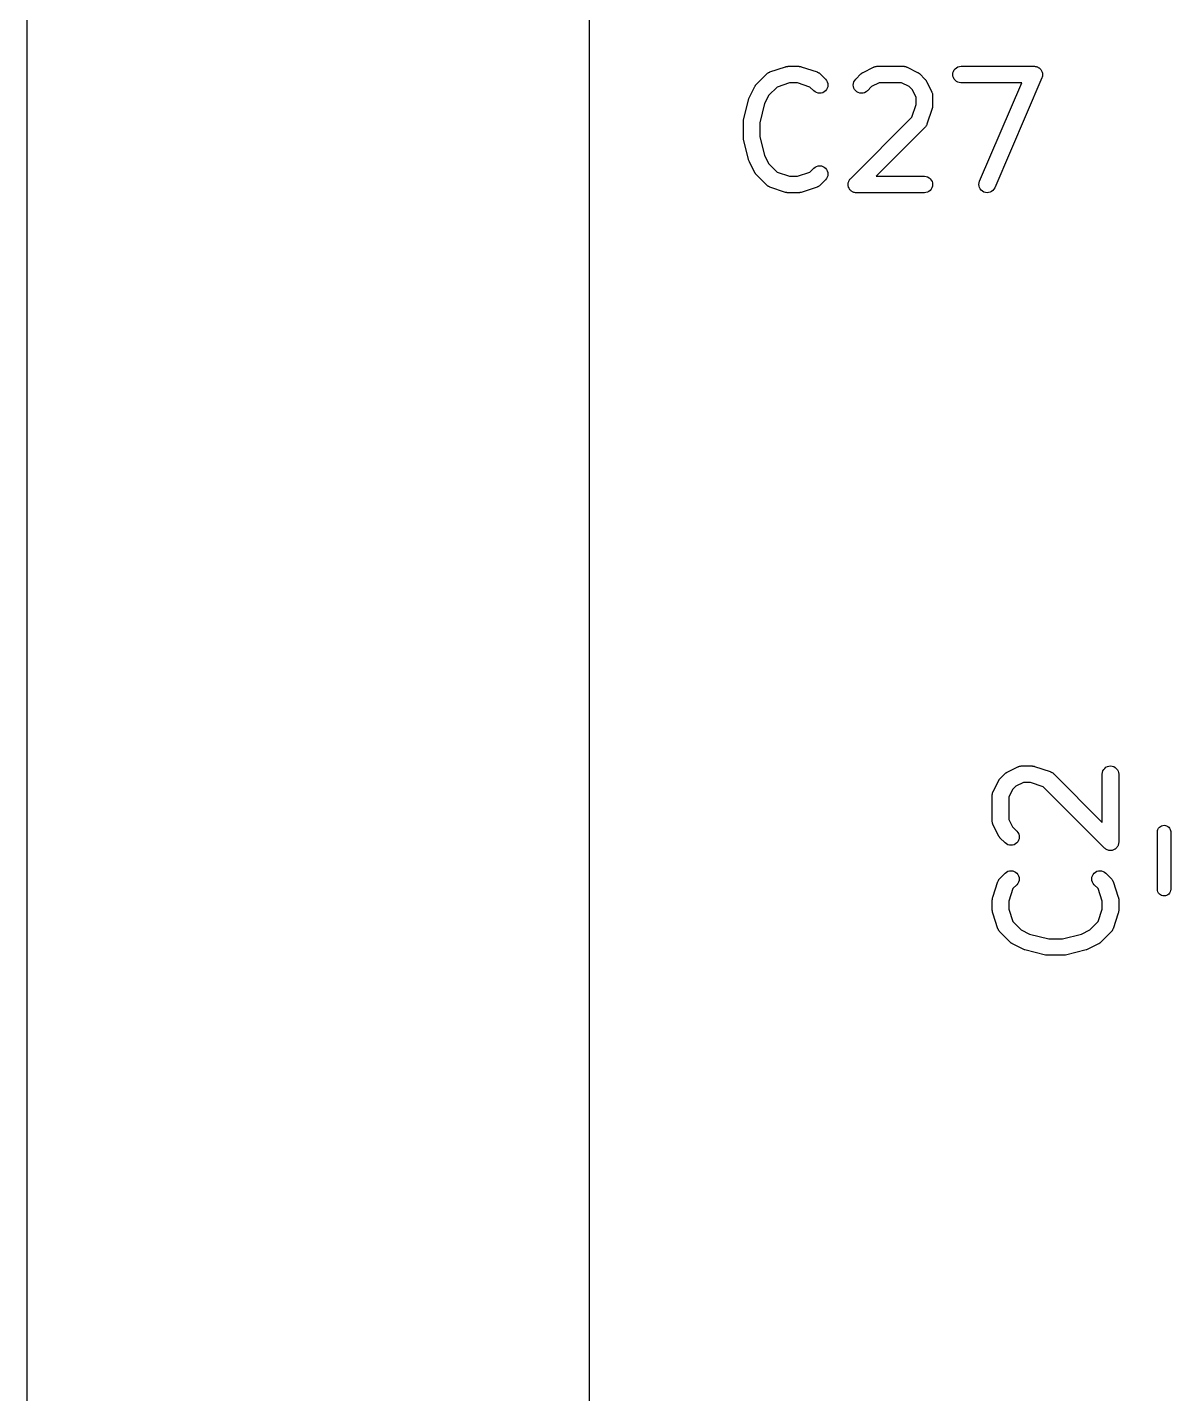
# Model space of a CAD drawing. Extents: x 50 to 150, y -150 to -50.
# Drawn here: x 49.95 to 60.35, y -99.85 to -87.42 of the extents above; entities that cross this region are included whole.
import ezdxf

# ---------------------------------------------------------------- set-up
doc = ezdxf.new("R2010")
doc.units = 0
doc.layers.add('BLACK', color=7, linetype='CONTINUOUS')

msp = doc.modelspace()

# ---------------------------------------------------------------- linework, layer by layer
at = {"layer": 'BLACK', "linetype": 'CONTINUOUS'}
for p, q in [((49.95, -150), (49.95, -50)), ((55.06, -65.0249), (55.06, -134.975)), ((56.6897, -87.8361), (56.6915, -87.8348)), ((56.6915, -87.8348), (56.6962, -87.8327)), ((56.6962, -87.8327), (56.7007, -87.8304)), ((56.7007, -87.8304), (56.7028, -87.8297)), ((56.7028, -87.8297), (56.7049, -87.8288)), ((56.7049, -87.8288), (56.8477, -87.7812)), ((56.8477, -87.7812), (56.8487, -87.7809)), ((56.8487, -87.7809), (56.8528, -87.78)), ((56.8528, -87.78), (56.8569, -87.7788)), ((56.8569, -87.7788), (56.86, -87.7785)), ((56.86, -87.7785), (56.863, -87.7779)), ((56.863, -87.7779), (56.8672, -87.7778)), ((56.8672, -87.7778), (56.8714, -87.7774)), ((56.8714, -87.7774), (56.9667, -87.7774)), ((56.9667, -87.7774), (56.9677, -87.7774)), ((56.9677, -87.7774), (56.9719, -87.7779)), ((56.9719, -87.7779), (56.9761, -87.778)), ((56.9761, -87.778), (56.9792, -87.7787)), ((56.9792, -87.7787), (56.9823, -87.779)), ((56.9823, -87.779), (56.9863, -87.7803)), ((56.9863, -87.7803), (56.9904, -87.7812)), ((56.9904, -87.7812), (57.1332, -87.8288)), ((57.1332, -87.8288), (57.1342, -87.8292)), ((57.1342, -87.8292), (57.1362, -87.8301)), ((57.1362, -87.8301), (57.1383, -87.8308)), ((57.1383, -87.8308), (57.1429, -87.8332)), ((57.1429, -87.8332), (57.1475, -87.8353)), ((57.5449, -87.8371), (57.5486, -87.8352)), ((57.5486, -87.8352), (57.5522, -87.8329)), ((57.5522, -87.8329), (57.6474, -87.7853)), ((57.6474, -87.7853), (57.6484, -87.7848)), ((57.6484, -87.7848), (57.6504, -87.7841)), ((57.6504, -87.7841), (57.6524, -87.783)), ((57.6524, -87.783), (57.6573, -87.7816)), ((57.6573, -87.7816), (57.6621, -87.7798)), ((57.6621, -87.7798), (57.6643, -87.7794)), ((57.6643, -87.7794), (57.6664, -87.7788)), ((57.6664, -87.7788), (57.6715, -87.7783)), ((57.6715, -87.7783), (57.6765, -87.7775)), ((57.6765, -87.7775), (57.6788, -87.7776)), ((57.6788, -87.7776), (57.681, -87.7774)), ((57.681, -87.7774), (57.919, -87.7774)), ((57.919, -87.7774), (57.9201, -87.7774)), ((57.9201, -87.7774), (57.9223, -87.7776)), ((57.9223, -87.7776), (57.9245, -87.7776)), ((57.9245, -87.7776), (57.9296, -87.7784)), ((57.9296, -87.7784), (57.9346, -87.779)), ((57.9346, -87.779), (57.9367, -87.7797)), ((57.9367, -87.7797), (57.9389, -87.7801)), ((57.9389, -87.7801), (57.9437, -87.7819)), ((57.9437, -87.7819), (57.9486, -87.7834)), ((57.9486, -87.7834), (57.9505, -87.7845)), ((57.9505, -87.7845), (57.9526, -87.7853)), ((57.9526, -87.7853), (58.0478, -87.8329)), ((58.0478, -87.8329), (58.0488, -87.8334)), ((58.0488, -87.8334), (58.0523, -87.8357)), ((58.3694, -87.8373), (58.3737, -87.8233)), ((58.3737, -87.8233), (58.3807, -87.8104)), ((58.3807, -87.8104), (58.39, -87.7992)), ((58.39, -87.7992), (58.4014, -87.7899)), ((58.4014, -87.7899), (58.4143, -87.783)), ((58.4143, -87.783), (58.4283, -87.7788)), ((58.4283, -87.7788), (58.4429, -87.7774)), ((58.4429, -87.7774), (59.1095, -87.7774)), ((59.1095, -87.7774), (59.1106, -87.7774)), ((59.1106, -87.7774), (59.1108, -87.7774)), ((59.1108, -87.7774), (59.1111, -87.7774)), ((59.1111, -87.7774), (59.1181, -87.7782)), ((59.1181, -87.7782), (59.1251, -87.779)), ((59.1251, -87.779), (59.1254, -87.7791)), ((59.1254, -87.7791), (59.1256, -87.7791)), ((59.1256, -87.7791), (59.1323, -87.7813)), ((59.1323, -87.7813), (59.1391, -87.7834)), ((59.1391, -87.7834), (59.1393, -87.7836)), ((59.1393, -87.7836), (59.1395, -87.7837)), ((59.1395, -87.7837), (59.1456, -87.787)), ((59.1456, -87.787), (59.1519, -87.7905)), ((59.1519, -87.7905), (59.1521, -87.7907)), ((59.1521, -87.7907), (59.1523, -87.7908)), ((59.1523, -87.7908), (59.1576, -87.7953)), ((59.1576, -87.7953), (59.1631, -87.7999)), ((59.1631, -87.7999), (59.1633, -87.8001)), ((59.1633, -87.8001), (59.1635, -87.8003)), ((59.1635, -87.8003), (59.1678, -87.8058)), ((59.1678, -87.8058), (59.1723, -87.8113)), ((59.1723, -87.8113), (59.1724, -87.8115)), ((59.1724, -87.8115), (59.1726, -87.8117)), ((59.1726, -87.8117), (59.1758, -87.8181)), ((59.1758, -87.8181), (59.1791, -87.8243)), ((59.1791, -87.8243), (59.1791, -87.8245)), ((59.1791, -87.8245), (59.1793, -87.8248)), ((59.1793, -87.8248), (59.1812, -87.8315)), ((59.1812, -87.8315), (59.1832, -87.8383)), ((56.5667, -87.9608), (56.569, -87.9572)), ((56.569, -87.9572), (56.571, -87.9535)), ((56.571, -87.9535), (56.573, -87.9511)), ((56.573, -87.9511), (56.5747, -87.9485)), ((56.5747, -87.9485), (56.5776, -87.9455)), ((56.5776, -87.9455), (56.5803, -87.9422)), ((56.5803, -87.9422), (56.6755, -87.847)), ((56.6755, -87.847), (56.6763, -87.8462)), ((56.6763, -87.8462), (56.678, -87.8449)), ((56.678, -87.8449), (56.6795, -87.8433)), ((56.6795, -87.8433), (56.6837, -87.8403)), ((56.6837, -87.8403), (56.6877, -87.8371)), ((56.6877, -87.8371), (56.6897, -87.8361)), ((56.8836, -87.9274), (56.7691, -87.9656)), ((56.9545, -87.9274), (56.8836, -87.9274)), ((57.069, -87.9656), (56.9545, -87.9274)), ((57.1475, -87.8353), (57.1493, -87.8366)), ((57.1493, -87.8366), (57.1512, -87.8377)), ((57.1512, -87.8377), (57.1552, -87.8409)), ((57.1552, -87.8409), (57.1594, -87.8439)), ((57.1594, -87.8439), (57.1608, -87.8456)), ((57.1608, -87.8456), (57.1626, -87.847)), ((57.1626, -87.847), (57.2102, -87.8946)), ((57.2102, -87.8946), (57.2109, -87.8953)), ((57.2109, -87.8953), (57.22, -87.9068)), ((57.22, -87.9068), (57.2268, -87.9198)), ((57.2268, -87.9198), (57.2309, -87.9338)), ((57.2321, -87.9484), (57.2306, -87.963)), ((57.2309, -87.9338), (57.2321, -87.9484)), ((57.4631, -87.9474), (57.4646, -87.9328)), ((57.4645, -87.9619), (57.4631, -87.9474)), ((57.4646, -87.9328), (57.4689, -87.9188)), ((57.4689, -87.9188), (57.4758, -87.9059)), ((57.4758, -87.9059), (57.4851, -87.8946)), ((57.4851, -87.8946), (57.5327, -87.847)), ((57.5327, -87.847), (57.5334, -87.8462)), ((57.5334, -87.8462), (57.5367, -87.8436)), ((57.5367, -87.8436), (57.5398, -87.8407)), ((57.5398, -87.8407), (57.5424, -87.839)), ((57.5424, -87.839), (57.5449, -87.8371)), ((57.6987, -87.9274), (57.6301, -87.9616)), ((57.9013, -87.9274), (57.6987, -87.9274)), ((57.9699, -87.9616), (57.9013, -87.9274)), ((58.0523, -87.8357), (58.056, -87.8377)), ((58.056, -87.8377), (58.0584, -87.8397)), ((58.0584, -87.8397), (58.061, -87.8414)), ((58.061, -87.8414), (58.0641, -87.8443)), ((58.0641, -87.8443), (58.0673, -87.847)), ((58.0673, -87.847), (58.1149, -87.8946)), ((58.1149, -87.8946), (58.1157, -87.8953)), ((58.1157, -87.8953), (58.1183, -87.8986)), ((58.1183, -87.8986), (58.1212, -87.9017)), ((58.1212, -87.9017), (58.1229, -87.9043)), ((58.1229, -87.9043), (58.1248, -87.9068)), ((58.1248, -87.9068), (58.1267, -87.9105)), ((58.1267, -87.9105), (58.129, -87.9141)), ((58.129, -87.9141), (58.1766, -88.0093)), ((58.3679, -87.8519), (58.3694, -87.8373)), ((58.3692, -87.8664), (58.3679, -87.8519)), ((58.3733, -87.8805), (58.3692, -87.8664)), ((58.3801, -87.8934), (58.3733, -87.8805)), ((58.3893, -87.9049), (58.3801, -87.8934)), ((58.4005, -87.9143), (58.3893, -87.9049)), ((58.4133, -87.9213), (58.4005, -87.9143)), ((58.4273, -87.9257), (58.4133, -87.9213)), ((58.4418, -87.9274), (58.4273, -87.9257)), ((58.4429, -87.9274), (58.4418, -87.9274)), ((58.9958, -87.9274), (58.4429, -87.9274)), ((58.612, -88.8228), (58.9958, -87.9274)), ((59.1785, -87.8819), (58.7499, -88.8819)), ((59.1787, -87.8814), (59.1785, -87.8817)), ((59.1785, -87.8817), (59.1785, -87.8819)), ((59.1807, -87.8747), (59.1787, -87.8814)), ((59.1829, -87.868), (59.1807, -87.8747)), ((59.183, -87.8675), (59.1829, -87.8677)), ((59.1829, -87.8677), (59.1829, -87.868)), ((59.1837, -87.8605), (59.183, -87.8675)), ((59.1832, -87.8383), (59.1832, -87.8386)), ((59.1832, -87.8386), (59.1833, -87.8388)), ((59.1833, -87.8388), (59.1839, -87.8457)), ((59.1845, -87.8534), (59.1837, -87.8605)), ((59.1839, -87.8457), (59.1845, -87.8529)), ((59.1845, -87.8529), (59.1845, -87.8532)), ((59.1845, -87.8532), (59.1845, -87.8534)), ((56.4653, -88.2628), (56.513, -88.0723)), ((56.513, -88.0723), (56.5132, -88.0713)), ((56.5132, -88.0713), (56.5133, -88.0709)), ((56.5133, -88.0709), (56.5134, -88.0706)), ((56.5134, -88.0706), (56.5159, -88.0641)), ((56.5159, -88.0641), (56.5183, -88.0576)), ((56.5183, -88.0576), (56.5185, -88.0573)), ((56.5185, -88.0573), (56.5186, -88.0569)), ((56.5186, -88.0569), (56.5663, -87.9617)), ((56.5663, -87.9617), (56.5667, -87.9608)), ((56.695, -88.0397), (56.6565, -88.1167)), ((56.7691, -87.9656), (56.695, -88.0397)), ((57.1041, -88.0007), (57.069, -87.9656)), ((57.1154, -88.0099), (57.1041, -88.0007)), ((57.1283, -88.0169), (57.1154, -88.0099)), ((57.1423, -88.0211), (57.1283, -88.0169)), ((57.1569, -88.0226), (57.1423, -88.0211)), ((57.1715, -88.0212), (57.1569, -88.0226)), ((57.1855, -88.0171), (57.1715, -88.0212)), ((57.1984, -88.0102), (57.1855, -88.0171)), ((57.2098, -88.001), (57.1984, -88.0102)), ((57.2192, -87.9898), (57.2098, -88.001)), ((57.2262, -87.9769), (57.2192, -87.9898)), ((57.2306, -87.963), (57.2262, -87.9769)), ((57.4687, -87.976), (57.4645, -87.9619)), ((57.4755, -87.9889), (57.4687, -87.976)), ((57.4847, -88.0003), (57.4755, -87.9889)), ((57.4959, -88.0097), (57.4847, -88.0003)), ((57.5088, -88.0167), (57.4959, -88.0097)), ((57.5228, -88.021), (57.5088, -88.0167)), ((57.5373, -88.0226), (57.5228, -88.021)), ((57.5519, -88.0213), (57.5373, -88.0226)), ((57.5659, -88.0173), (57.5519, -88.0213)), ((57.5789, -88.0105), (57.5659, -88.0173)), ((57.5904, -88.0014), (57.5789, -88.0105)), ((57.5911, -88.0007), (57.5904, -88.0014)), ((57.6301, -87.9616), (57.5911, -88.0007)), ((58.0003, -87.992), (57.9699, -87.9616)), ((58.0345, -88.0606), (58.0003, -87.992)), ((58.0345, -88.1259), (58.0345, -88.0606)), ((58.1766, -88.0093), (58.1771, -88.0103)), ((58.1771, -88.0103), (58.1778, -88.0123)), ((58.1778, -88.0123), (58.1789, -88.0143)), ((58.1789, -88.0143), (58.1803, -88.0192)), ((58.1803, -88.0192), (58.1821, -88.024)), ((58.1821, -88.024), (58.1825, -88.0262)), ((58.1825, -88.0262), (58.1831, -88.0283)), ((58.1831, -88.0283), (58.1836, -88.0334)), ((58.1836, -88.0334), (58.1844, -88.0385)), ((58.1844, -88.0385), (58.1843, -88.0407)), ((58.1843, -88.0407), (58.1845, -88.0429)), ((58.1845, -88.0429), (58.1845, -88.1381)), ((56.6565, -88.1167), (56.6131, -88.2902)), ((57.9964, -88.2404), (58.0345, -88.1259)), ((58.1807, -88.1618), (58.1331, -88.3047)), ((58.1816, -88.1577), (58.1807, -88.1618)), ((58.1829, -88.1537), (58.1816, -88.1577)), ((58.1832, -88.1506), (58.1829, -88.1537)), ((58.1839, -88.1475), (58.1832, -88.1506)), ((58.184, -88.1433), (58.1839, -88.1475)), ((58.1845, -88.1391), (58.184, -88.1433)), ((58.1845, -88.1381), (58.1845, -88.1391)), ((56.4631, -88.2799), (56.4633, -88.2786)), ((56.4631, -88.281), (56.4631, -88.2799)), ((56.4631, -88.4238), (56.4631, -88.281)), ((56.4632, -88.2772), (56.4641, -88.2713)), ((56.4633, -88.2786), (56.4632, -88.2772)), ((56.4641, -88.2713), (56.4647, -88.2654)), ((56.4647, -88.2654), (56.4651, -88.2641)), ((56.4651, -88.2641), (56.4653, -88.2628)), ((56.6131, -88.2902), (56.6131, -88.4146)), ((57.4374, -88.7993), (57.9964, -88.2404)), ((58.118, -88.3308), (58.1163, -88.3323)), ((58.121, -88.3266), (58.118, -88.3308)), ((58.1242, -88.3227), (58.121, -88.3266)), ((58.1253, -88.3207), (58.1242, -88.3227)), ((58.1266, -88.3189), (58.1253, -88.3207)), ((58.1287, -88.3143), (58.1266, -88.3189)), ((58.1311, -88.3098), (58.1287, -88.3143)), ((58.1318, -88.3077), (58.1311, -88.3098)), ((58.1327, -88.3057), (58.1318, -88.3077)), ((58.1331, -88.3047), (58.1327, -88.3057)), ((56.4632, -88.4251), (56.4631, -88.4238)), ((56.4631, -88.4265), (56.4632, -88.4251)), ((56.4639, -88.4324), (56.4631, -88.4265)), ((56.4645, -88.4384), (56.4639, -88.4324)), ((56.4649, -88.4397), (56.4645, -88.4384)), ((56.4651, -88.441), (56.4649, -88.4397)), ((56.4653, -88.442), (56.4651, -88.441)), ((56.513, -88.6325), (56.4653, -88.442)), ((56.6131, -88.4146), (56.6565, -88.5881)), ((58.1149, -88.334), (57.6715, -88.7774)), ((58.1163, -88.3323), (58.1149, -88.334)), ((56.5131, -88.6328), (56.513, -88.6325)), ((56.5131, -88.6331), (56.5131, -88.6328)), ((56.5155, -88.6396), (56.5131, -88.6331)), ((56.5179, -88.6463), (56.5155, -88.6396)), ((56.5181, -88.6466), (56.5179, -88.6463)), ((56.5182, -88.6469), (56.5181, -88.6466)), ((56.5186, -88.6478), (56.5182, -88.6469)), ((56.5663, -88.7431), (56.5186, -88.6478)), ((56.6565, -88.5881), (56.695, -88.6651)), ((56.695, -88.6651), (56.7691, -88.7392)), ((57.069, -88.7392), (57.1041, -88.7041)), ((57.1041, -88.7041), (57.1049, -88.7034)), ((57.1049, -88.7034), (57.1163, -88.6942)), ((57.1163, -88.6942), (57.1293, -88.6875)), ((57.1293, -88.6875), (57.1433, -88.6834)), ((57.1433, -88.6834), (57.1579, -88.6821)), ((57.1579, -88.6821), (57.1725, -88.6837)), ((57.1725, -88.6837), (57.1864, -88.6881)), ((57.1864, -88.6881), (57.1993, -88.6951)), ((57.1993, -88.6951), (57.2105, -88.7045)), ((57.2105, -88.7045), (57.2198, -88.7159)), ((56.5685, -88.7466), (56.5663, -88.7431)), ((56.5704, -88.7504), (56.5685, -88.7466)), ((56.5724, -88.7528), (56.5704, -88.7504)), ((56.574, -88.7555), (56.5724, -88.7528)), ((56.5769, -88.7585), (56.574, -88.7555)), ((56.5796, -88.7618), (56.5769, -88.7585)), ((56.5803, -88.7626), (56.5796, -88.7618)), ((56.6755, -88.8578), (56.5803, -88.7626)), ((56.7691, -88.7392), (56.8836, -88.7774)), ((56.8836, -88.7774), (56.9545, -88.7774)), ((56.9545, -88.7774), (57.069, -88.7392)), ((57.2102, -88.8102), (57.1626, -88.8578)), ((57.2195, -88.7989), (57.2102, -88.8102)), ((57.2264, -88.786), (57.2195, -88.7989)), ((57.2198, -88.7159), (57.2266, -88.7288)), ((57.2307, -88.772), (57.2264, -88.786)), ((57.2266, -88.7288), (57.2308, -88.7428)), ((57.2321, -88.7574), (57.2307, -88.772)), ((57.2308, -88.7428), (57.2321, -88.7574)), ((57.4192, -88.8304), (57.4212, -88.8236)), ((57.4212, -88.8236), (57.4213, -88.8234)), ((57.4213, -88.8233), (57.4248, -88.817)), ((57.4213, -88.8234), (57.4213, -88.8233)), ((57.4248, -88.817), (57.4282, -88.8107)), ((57.4282, -88.8106), (57.4283, -88.8104)), ((57.4282, -88.8107), (57.4282, -88.8106)), ((57.4283, -88.8104), (57.4329, -88.8049)), ((57.4329, -88.8049), (57.4374, -88.7993)), ((57.6715, -88.7774), (58.1095, -88.7774)), ((58.1095, -88.7774), (58.1106, -88.7774)), ((58.1106, -88.7774), (58.1251, -88.779)), ((58.1251, -88.779), (58.1391, -88.7834)), ((58.1391, -88.7834), (58.1519, -88.7905)), ((58.1519, -88.7905), (58.1631, -88.7999)), ((58.1631, -88.7999), (58.1723, -88.8113)), ((58.1723, -88.8113), (58.1791, -88.8243)), ((58.1791, -88.8243), (58.1832, -88.8383)), ((58.6076, -88.8368), (58.612, -88.8228)), ((56.6772, -88.8592), (56.6755, -88.8578)), ((56.6787, -88.8608), (56.6772, -88.8592)), ((56.6829, -88.8638), (56.6787, -88.8608)), ((56.6868, -88.8671), (56.6829, -88.8638)), ((56.6888, -88.8681), (56.6868, -88.8671)), ((56.6906, -88.8694), (56.6888, -88.8681)), ((56.6952, -88.8716), (56.6906, -88.8694)), ((56.6997, -88.874), (56.6952, -88.8716)), ((56.7019, -88.8746), (56.6997, -88.874)), ((56.7039, -88.8756), (56.7019, -88.8746)), ((56.7049, -88.8759), (56.7039, -88.8756)), ((56.8477, -88.9235), (56.7049, -88.8759)), ((56.8518, -88.9245), (56.8477, -88.9235)), ((56.8558, -88.9257), (56.8518, -88.9245)), ((56.8589, -88.9261), (56.8558, -88.9257)), ((56.862, -88.9268), (56.8589, -88.9261)), ((56.8662, -88.9269), (56.862, -88.9268)), ((56.8704, -88.9274), (56.8662, -88.9269)), ((56.8714, -88.9274), (56.8704, -88.9274)), ((56.9667, -88.9274), (56.8714, -88.9274)), ((56.9709, -88.927), (56.9667, -88.9274)), ((56.9751, -88.9269), (56.9709, -88.927)), ((56.9781, -88.9263), (56.9751, -88.9269)), ((56.9812, -88.926), (56.9781, -88.9263)), ((56.9853, -88.9247), (56.9812, -88.926)), ((56.9894, -88.9239), (56.9853, -88.9247)), ((56.9904, -88.9235), (56.9894, -88.9239)), ((57.1332, -88.8759), (56.9904, -88.9235)), ((57.1353, -88.875), (57.1332, -88.8759)), ((57.1374, -88.8744), (57.1353, -88.875)), ((57.1419, -88.872), (57.1374, -88.8744)), ((57.1466, -88.87), (57.1419, -88.872)), ((57.1484, -88.8687), (57.1466, -88.87)), ((57.1504, -88.8677), (57.1484, -88.8687)), ((57.1544, -88.8645), (57.1504, -88.8677)), ((57.1586, -88.8615), (57.1544, -88.8645)), ((57.1601, -88.8599), (57.1586, -88.8615)), ((57.1618, -88.8585), (57.1601, -88.8599)), ((57.1626, -88.8578), (57.1618, -88.8585)), ((57.4155, -88.8519), (57.4162, -88.8448)), ((57.4155, -88.852), (57.4155, -88.8519)), ((57.4155, -88.8521), (57.4155, -88.852)), ((57.4162, -88.8593), (57.4155, -88.8521)), ((57.4162, -88.8448), (57.417, -88.8376)), ((57.4168, -88.8664), (57.4162, -88.8593)), ((57.4168, -88.8666), (57.4168, -88.8664)), ((57.4169, -88.8667), (57.4168, -88.8666)), ((57.4189, -88.8736), (57.4169, -88.8667)), ((57.417, -88.8373), (57.4192, -88.8304)), ((57.417, -88.8374), (57.417, -88.8373)), ((57.417, -88.8376), (57.417, -88.8374)), ((57.4209, -88.8805), (57.4189, -88.8736)), ((57.421, -88.8806), (57.4209, -88.8805)), ((57.421, -88.8807), (57.421, -88.8806)), ((57.4245, -88.8873), (57.421, -88.8807)), ((57.4277, -88.8934), (57.4245, -88.8873)), ((57.4278, -88.8935), (57.4277, -88.8934)), ((57.4279, -88.8937), (57.4278, -88.8935)), ((57.4324, -88.8993), (57.4279, -88.8937)), ((57.4369, -88.9049), (57.4324, -88.8993)), ((57.437, -88.9049), (57.4369, -88.9049)), ((57.4371, -88.905), (57.437, -88.9049)), ((57.4426, -88.9096), (57.4371, -88.905)), ((57.4481, -88.9143), (57.4426, -88.9096)), ((57.4482, -88.9143), (57.4481, -88.9143)), ((57.4483, -88.9144), (57.4482, -88.9143)), ((57.4547, -88.9179), (57.4483, -88.9144)), ((57.4609, -88.9213), (57.4547, -88.9179)), ((57.4611, -88.9214), (57.4609, -88.9213)), ((57.4612, -88.9214), (57.4611, -88.9214)), ((57.4681, -88.9236), (57.4612, -88.9214)), ((57.4749, -88.9257), (57.4681, -88.9236)), ((57.475, -88.9258), (57.4749, -88.9257)), ((57.4751, -88.9258), (57.475, -88.9258)), ((57.4823, -88.9266), (57.4751, -88.9258)), ((57.4894, -88.9274), (57.4823, -88.9266)), ((57.4897, -88.9274), (57.4894, -88.9274)), ((57.4905, -88.9274), (57.4897, -88.9274)), ((57.4897, -88.9274), (57.4897, -88.9274)), ((57.4897, -88.9274), (57.4897, -88.9274)), ((58.1095, -88.9274), (57.4905, -88.9274)), ((58.1241, -88.926), (58.1095, -88.9274)), ((58.1381, -88.9217), (58.1241, -88.926)), ((58.151, -88.9148), (58.1381, -88.9217)), ((58.1624, -88.9056), (58.151, -88.9148)), ((58.1717, -88.8943), (58.1624, -88.9056)), ((58.1787, -88.8814), (58.1717, -88.8943)), ((58.183, -88.8675), (58.1787, -88.8814)), ((58.1845, -88.8529), (58.183, -88.8675)), ((58.1832, -88.8383), (58.1845, -88.8529)), ((58.606, -88.8513), (58.6076, -88.8368)), ((58.6072, -88.8659), (58.606, -88.8513)), ((58.6112, -88.88), (58.6072, -88.8659)), ((58.6179, -88.893), (58.6112, -88.88)), ((58.627, -88.9045), (58.6179, -88.893)), ((58.6381, -88.914), (58.627, -88.9045)), ((58.6509, -88.9211), (58.6381, -88.914)), ((58.6648, -88.9256), (58.6509, -88.9211)), ((58.6794, -88.9274), (58.6648, -88.9256)), ((58.694, -88.9262), (58.6794, -88.9274)), ((58.7081, -88.9223), (58.694, -88.9262)), ((58.7211, -88.9157), (58.7081, -88.9223)), ((58.7327, -88.9067), (58.7211, -88.9157)), ((58.7422, -88.8956), (58.7327, -88.9067)), ((58.7495, -88.8829), (58.7422, -88.8956)), ((58.7499, -88.8819), (58.7495, -88.8829)), ((58.8641, -94.1948), (58.9593, -94.1472)), ((58.9593, -94.1472), (58.9603, -94.1467)), ((58.9603, -94.1467), (58.9623, -94.146)), ((58.9623, -94.146), (58.9643, -94.1449)), ((58.9643, -94.1449), (58.9692, -94.1435)), ((58.9692, -94.1435), (58.974, -94.1417)), ((58.974, -94.1417), (58.9762, -94.1414)), ((58.9762, -94.1414), (58.9783, -94.1407)), ((58.9783, -94.1407), (58.9834, -94.1402)), ((58.9834, -94.1402), (58.9885, -94.1394)), ((58.9885, -94.1394), (58.9907, -94.1395)), ((58.9907, -94.1395), (58.9929, -94.1393)), ((58.9929, -94.1393), (59.0881, -94.1393)), ((59.0881, -94.1393), (59.0891, -94.1393)), ((59.0891, -94.1393), (59.0933, -94.1398)), ((59.0933, -94.1398), (59.0975, -94.1399)), ((59.0975, -94.1399), (59.1006, -94.1406)), ((59.1006, -94.1406), (59.1037, -94.1409)), ((59.1037, -94.1409), (59.1077, -94.1422)), ((59.1077, -94.1422), (59.1118, -94.1431)), ((59.1118, -94.1431), (59.2547, -94.1908)), ((59.7405, -94.1719), (59.7499, -94.1607)), ((59.7499, -94.1607), (59.7613, -94.1515)), ((59.7613, -94.1515), (59.7743, -94.1447)), ((59.7743, -94.1447), (59.7883, -94.1406)), ((59.7883, -94.1406), (59.8029, -94.1393)), ((59.8029, -94.1393), (59.8175, -94.1408)), ((59.8175, -94.1408), (59.8314, -94.1451)), ((59.8314, -94.1451), (59.8443, -94.1521)), ((59.8443, -94.1521), (59.8556, -94.1614)), ((59.8556, -94.1614), (59.8648, -94.1728)), ((58.7353, -94.3712), (58.7829, -94.276)), ((58.7829, -94.276), (58.7834, -94.275)), ((58.7834, -94.275), (58.7857, -94.2715)), ((58.7857, -94.2715), (58.7877, -94.2678)), ((58.7877, -94.2678), (58.7897, -94.2654)), ((58.7897, -94.2654), (58.7914, -94.2628)), ((58.7914, -94.2628), (58.7943, -94.2597)), ((58.7943, -94.2597), (58.797, -94.2565)), ((58.797, -94.2565), (58.8446, -94.2089)), ((58.8446, -94.2089), (58.8453, -94.2081)), ((58.8453, -94.2081), (58.8486, -94.2055)), ((58.8486, -94.2055), (58.8517, -94.2026)), ((58.8517, -94.2026), (58.8543, -94.2009)), ((58.8543, -94.2009), (58.8568, -94.199)), ((58.8568, -94.199), (58.8605, -94.1971)), ((58.8605, -94.1971), (58.8641, -94.1948)), ((59.0106, -94.2893), (58.942, -94.3235)), ((59.0759, -94.2893), (59.0106, -94.2893)), ((59.1904, -94.3275), (59.0759, -94.2893)), ((59.2547, -94.1908), (59.2557, -94.1911)), ((59.2557, -94.1911), (59.2577, -94.192)), ((59.2577, -94.192), (59.2598, -94.1927)), ((59.2598, -94.1927), (59.2643, -94.1951)), ((59.2643, -94.1951), (59.2689, -94.1972)), ((59.2689, -94.1972), (59.2707, -94.1985)), ((59.2707, -94.1985), (59.2727, -94.1996)), ((59.2727, -94.1996), (59.2766, -94.2028)), ((59.2766, -94.2028), (59.2808, -94.2058)), ((59.2808, -94.2058), (59.2823, -94.2075)), ((59.2823, -94.2075), (59.284, -94.2089)), ((59.284, -94.2089), (59.7274, -94.6523)), ((59.7274, -94.2132), (59.729, -94.1987)), ((59.7274, -94.2143), (59.7274, -94.2132)), ((59.7274, -94.6523), (59.7274, -94.2143)), ((59.729, -94.1987), (59.7334, -94.1847)), ((59.7334, -94.1847), (59.7405, -94.1719)), ((59.8648, -94.1728), (59.8717, -94.1857)), ((59.8717, -94.1857), (59.876, -94.1997)), ((59.876, -94.1997), (59.8774, -94.2143)), ((59.8774, -94.2143), (59.8774, -94.8333)), ((58.7274, -94.4037), (58.7276, -94.4015)), ((58.7274, -94.4048), (58.7274, -94.4037)), ((58.7274, -94.6429), (58.7274, -94.4048)), ((58.7276, -94.3993), (58.7284, -94.3943)), ((58.7276, -94.4015), (58.7276, -94.3993)), ((58.7284, -94.3943), (58.729, -94.3892)), ((58.729, -94.3892), (58.7297, -94.3871)), ((58.7297, -94.3871), (58.7301, -94.3849)), ((58.7301, -94.3849), (58.7319, -94.3801)), ((58.7319, -94.3801), (58.7334, -94.3752)), ((58.7334, -94.3752), (58.7345, -94.3733)), ((58.7345, -94.3733), (58.7353, -94.3712)), ((58.9116, -94.3539), (58.8774, -94.4225)), ((58.942, -94.3235), (58.9116, -94.3539)), ((59.7493, -94.8864), (59.1904, -94.3275)), ((58.8774, -94.4225), (58.8774, -94.6252)), ((58.7276, -94.6451), (58.7274, -94.6429)), ((58.7275, -94.6473), (58.7276, -94.6451)), ((58.7283, -94.6523), (58.7275, -94.6473)), ((58.7288, -94.6574), (58.7283, -94.6523)), ((58.7294, -94.6595), (58.7288, -94.6574)), ((58.7298, -94.6617), (58.7294, -94.6595)), ((58.7316, -94.6665), (58.7298, -94.6617)), ((58.733, -94.6714), (58.7316, -94.6665)), ((58.8774, -94.6252), (58.9116, -94.6937)), ((58.7341, -94.6734), (58.733, -94.6714)), ((58.7348, -94.6755), (58.7341, -94.6734)), ((58.7353, -94.6764), (58.7348, -94.6755)), ((58.7829, -94.7716), (58.7353, -94.6764)), ((58.7852, -94.7752), (58.7829, -94.7716)), ((58.7871, -94.7789), (58.7852, -94.7752)), ((58.789, -94.7814), (58.7871, -94.7789)), ((58.7907, -94.784), (58.789, -94.7814)), ((58.7936, -94.7871), (58.7907, -94.784)), ((58.7962, -94.7904), (58.7936, -94.7871)), ((58.797, -94.7911), (58.7962, -94.7904)), ((58.8446, -94.8387), (58.797, -94.7911)), ((58.9116, -94.6937), (58.9507, -94.7327)), ((58.9507, -94.7327), (58.9514, -94.7334)), ((58.9514, -94.7334), (58.9605, -94.7449)), ((58.9605, -94.7449), (58.9673, -94.7579)), ((58.9673, -94.7579), (58.9713, -94.7719)), ((58.9726, -94.7865), (58.971, -94.8011)), ((58.9713, -94.7719), (58.9726, -94.7865)), ((60.23, -94.7358), (60.2309, -94.727)), ((60.23, -95.2642), (60.23, -94.7358)), ((60.2309, -94.727), (60.2343, -94.7157)), ((60.2343, -94.7157), (60.2399, -94.7053)), ((60.2399, -94.7053), (60.2474, -94.6961)), ((60.2474, -94.6961), (60.2565, -94.6886)), ((60.2565, -94.6886), (60.2669, -94.683)), ((60.2669, -94.683), (60.2782, -94.6796)), ((60.2782, -94.6796), (60.29, -94.6785)), ((60.29, -94.6785), (60.3018, -94.6796)), ((60.3018, -94.6796), (60.3131, -94.683)), ((60.3131, -94.683), (60.3235, -94.6886)), ((60.3235, -94.6886), (60.3326, -94.6961)), ((60.3326, -94.6961), (60.3401, -94.7053)), ((60.3401, -94.7053), (60.3457, -94.7157)), ((60.3457, -94.7157), (60.3491, -94.727)), ((60.3491, -94.727), (60.35, -94.7358)), ((60.35, -94.7358), (60.35, -95.2642)), ((58.8559, -94.848), (58.8446, -94.8387)), ((58.8688, -94.855), (58.8559, -94.848)), ((58.8828, -94.8592), (58.8688, -94.855)), ((58.8974, -94.8607), (58.8828, -94.8592)), ((58.9119, -94.8593), (58.8974, -94.8607)), ((58.926, -94.8552), (58.9119, -94.8593)), ((58.9389, -94.8483), (58.926, -94.8552)), ((58.9503, -94.8391), (58.9389, -94.8483)), ((58.9596, -94.8279), (58.9503, -94.8391)), ((58.9667, -94.815), (58.9596, -94.8279)), ((58.971, -94.8011), (58.9667, -94.815)), ((59.7549, -94.8909), (59.7493, -94.8864)), ((59.7604, -94.8955), (59.7549, -94.8909)), ((59.7606, -94.8956), (59.7604, -94.8955)), ((59.7607, -94.8957), (59.7606, -94.8956)), ((59.767, -94.899), (59.7607, -94.8957)), ((59.7733, -94.9025), (59.767, -94.899)), ((59.7734, -94.9025), (59.7733, -94.9025)), ((59.7736, -94.9026), (59.7734, -94.9025)), ((59.7804, -94.9047), (59.7736, -94.9026)), ((59.7873, -94.9068), (59.7804, -94.9047)), ((59.7874, -94.9068), (59.7873, -94.9068)), ((59.7876, -94.9069), (59.7874, -94.9068)), ((59.7948, -94.9076), (59.7876, -94.9069)), ((59.8019, -94.9083), (59.7948, -94.9076)), ((59.802, -94.9083), (59.8019, -94.9083)), ((59.8021, -94.9083), (59.802, -94.9083)), ((59.8093, -94.9077), (59.8021, -94.9083)), ((59.8164, -94.907), (59.8093, -94.9077)), ((59.8166, -94.907), (59.8164, -94.907)), ((59.8167, -94.907), (59.8166, -94.907)), ((59.8236, -94.9049), (59.8167, -94.907)), ((59.8305, -94.9029), (59.8236, -94.9049)), ((59.8306, -94.9028), (59.8305, -94.9029)), ((59.8307, -94.9028), (59.8306, -94.9028)), ((59.8373, -94.8993), (59.8307, -94.9028)), ((59.8434, -94.8961), (59.8373, -94.8993)), ((59.8435, -94.896), (59.8434, -94.8961)), ((59.8437, -94.8959), (59.8435, -94.896)), ((59.8493, -94.8914), (59.8437, -94.8959)), ((59.8549, -94.8869), (59.8493, -94.8914)), ((59.855, -94.8867), (59.8549, -94.8868)), ((59.8549, -94.8868), (59.8549, -94.8869)), ((59.8596, -94.8813), (59.855, -94.8867)), ((59.8643, -94.8757), (59.8596, -94.8813)), ((59.8644, -94.8755), (59.8643, -94.8756)), ((59.8643, -94.8756), (59.8643, -94.8757)), ((59.8679, -94.8691), (59.8644, -94.8755)), ((59.8713, -94.8629), (59.8679, -94.8691)), ((59.8714, -94.8628), (59.8713, -94.8629)), ((59.8736, -94.8557), (59.8714, -94.8626)), ((59.8714, -94.8626), (59.8714, -94.8628)), ((59.8757, -94.8489), (59.8736, -94.8557)), ((59.8758, -94.8488), (59.8757, -94.8489)), ((59.8766, -94.8416), (59.8758, -94.8487)), ((59.8758, -94.8487), (59.8758, -94.8488)), ((59.8774, -94.8344), (59.8766, -94.8416)), ((59.8774, -94.8333), (59.8774, -94.8341)), ((59.8774, -94.8341), (59.8774, -94.8341)), ((59.8774, -94.8341), (59.8774, -94.8341)), ((59.8774, -94.8341), (59.8774, -94.8344)), ((58.7909, -95.1686), (58.7939, -95.1645)), ((58.7939, -95.1645), (58.7956, -95.163)), ((58.7956, -95.163), (58.797, -95.1613)), ((58.797, -95.1613), (58.8446, -95.1136)), ((58.8446, -95.1136), (58.8453, -95.1129)), ((58.8453, -95.1129), (58.8568, -95.1038)), ((58.8568, -95.1038), (58.8698, -95.097)), ((58.8698, -95.097), (58.8838, -95.0929)), ((58.8838, -95.0929), (58.8984, -95.0917)), ((58.8984, -95.0917), (58.913, -95.0933)), ((58.913, -95.0933), (58.9269, -95.0976)), ((58.9269, -95.0976), (58.9398, -95.1046)), ((58.9398, -95.1046), (58.951, -95.114)), ((58.951, -95.114), (58.9602, -95.1254)), ((58.9602, -95.1254), (58.9671, -95.1383)), ((58.9671, -95.1383), (58.9712, -95.1524)), ((58.9712, -95.1524), (58.9726, -95.1669)), ((59.6321, -95.1659), (59.6337, -95.1513)), ((59.6337, -95.1513), (59.6381, -95.1374)), ((59.6381, -95.1374), (59.6451, -95.1245)), ((59.6451, -95.1245), (59.6545, -95.1133)), ((59.6545, -95.1133), (59.6659, -95.1041)), ((59.6659, -95.1041), (59.6788, -95.0972)), ((59.6788, -95.0972), (59.6928, -95.093)), ((59.6928, -95.093), (59.7074, -95.0917)), ((59.7074, -95.0917), (59.722, -95.0931)), ((59.722, -95.0931), (59.736, -95.0974)), ((59.736, -95.0974), (59.7489, -95.1043)), ((59.7489, -95.1043), (59.7602, -95.1136)), ((59.7602, -95.1136), (59.8078, -95.1613)), ((59.8078, -95.1613), (59.8085, -95.162)), ((59.8085, -95.162), (59.8099, -95.1637)), ((59.8099, -95.1637), (59.8115, -95.1652)), ((59.8115, -95.1652), (59.8145, -95.1694)), ((58.7312, -95.3334), (58.7788, -95.1906)), ((58.7788, -95.1906), (58.7792, -95.1896)), ((58.7792, -95.1896), (58.7801, -95.1876)), ((58.7801, -95.1876), (58.7808, -95.1855)), ((58.7808, -95.1855), (58.7832, -95.1809)), ((58.7832, -95.1809), (58.7853, -95.1763)), ((58.7853, -95.1763), (58.7866, -95.1745)), ((58.7866, -95.1745), (58.7877, -95.1726)), ((58.7877, -95.1726), (58.7909, -95.1686)), ((58.9156, -95.2548), (58.8774, -95.3693)), ((58.9507, -95.2197), (58.9156, -95.2548)), ((58.9599, -95.2084), (58.9507, -95.2197)), ((58.9669, -95.1955), (58.9599, -95.2084)), ((58.9711, -95.1815), (58.9669, -95.1955)), ((58.9726, -95.1669), (58.9711, -95.1815)), ((59.6334, -95.1805), (59.6321, -95.1659)), ((59.6375, -95.1945), (59.6334, -95.1805)), ((59.6442, -95.2075), (59.6375, -95.1945)), ((59.6534, -95.219), (59.6442, -95.2075)), ((59.6541, -95.2197), (59.6534, -95.219)), ((59.6892, -95.2548), (59.6541, -95.2197)), ((59.7274, -95.3693), (59.6892, -95.2548)), ((59.8145, -95.1694), (59.8177, -95.1734)), ((59.8177, -95.1734), (59.8187, -95.1754)), ((59.8187, -95.1754), (59.82, -95.1772)), ((59.82, -95.1772), (59.822, -95.1819)), ((59.822, -95.1819), (59.8244, -95.1864)), ((59.8244, -95.1864), (59.825, -95.1886)), ((59.825, -95.1886), (59.8259, -95.1906)), ((59.8259, -95.1906), (59.8735, -95.3334)), ((60.2309, -95.273), (60.23, -95.2642)), ((60.2343, -95.2843), (60.2309, -95.273)), ((60.2399, -95.2947), (60.2343, -95.2843)), ((60.3457, -95.2843), (60.3401, -95.2947)), ((60.3491, -95.273), (60.3457, -95.2843)), ((60.35, -95.2642), (60.3491, -95.273)), ((58.7274, -95.3561), (58.7279, -95.3519)), ((58.7274, -95.3571), (58.7274, -95.3561)), ((58.7274, -95.4524), (58.7274, -95.3571)), ((58.7279, -95.3519), (58.728, -95.3477)), ((58.728, -95.3477), (58.7287, -95.3447)), ((58.7287, -95.3447), (58.729, -95.3415)), ((58.729, -95.3415), (58.7303, -95.3375)), ((58.7303, -95.3375), (58.7312, -95.3334)), ((58.8774, -95.3693), (58.8774, -95.4402)), ((59.7274, -95.4402), (59.7274, -95.3693)), ((59.8735, -95.3334), (59.8739, -95.3344)), ((59.8739, -95.3344), (59.8747, -95.3385)), ((59.8747, -95.3385), (59.876, -95.3426)), ((59.876, -95.3426), (59.8763, -95.3457)), ((59.8763, -95.3457), (59.8769, -95.3487)), ((59.8769, -95.3487), (59.877, -95.3529)), ((59.877, -95.3529), (59.8774, -95.3571)), ((59.8774, -95.3571), (59.8774, -95.4524)), ((60.2474, -95.3039), (60.2399, -95.2947)), ((60.2565, -95.3114), (60.2474, -95.3039)), ((60.2669, -95.317), (60.2565, -95.3114)), ((60.2782, -95.3204), (60.2669, -95.317)), ((60.29, -95.3215), (60.2782, -95.3204)), ((60.3018, -95.3204), (60.29, -95.3215)), ((60.3131, -95.317), (60.3018, -95.3204)), ((60.3235, -95.3114), (60.3131, -95.317)), ((60.3326, -95.3039), (60.3235, -95.3114)), ((60.3401, -95.2947), (60.3326, -95.3039)), ((58.7278, -95.4566), (58.7274, -95.4524)), ((58.7279, -95.4608), (58.7278, -95.4566)), ((58.7285, -95.4638), (58.7279, -95.4608)), ((58.7288, -95.4669), (58.7285, -95.4638)), ((58.73, -95.471), (58.7288, -95.4669)), ((58.7309, -95.4751), (58.73, -95.471)), ((58.7312, -95.4761), (58.7309, -95.4751)), ((58.7788, -95.619), (58.7312, -95.4761)), ((58.8774, -95.4402), (58.9156, -95.5547)), ((59.6892, -95.5547), (59.7274, -95.4402)), ((59.8735, -95.4761), (59.8259, -95.619)), ((59.8745, -95.472), (59.8735, -95.4761)), ((59.8757, -95.468), (59.8745, -95.472)), ((59.8761, -95.4649), (59.8757, -95.468)), ((59.8768, -95.4618), (59.8761, -95.4649)), ((59.8769, -95.4576), (59.8768, -95.4618)), ((59.8774, -95.4534), (59.8769, -95.4576)), ((59.8774, -95.4524), (59.8774, -95.4534)), ((58.7797, -95.621), (58.7788, -95.619)), ((58.7804, -95.6231), (58.7797, -95.621)), ((58.7827, -95.6276), (58.7804, -95.6231)), ((58.7848, -95.6323), (58.7827, -95.6276)), ((58.7861, -95.6341), (58.7848, -95.6323)), ((58.7871, -95.6361), (58.7861, -95.6341)), ((58.7903, -95.6401), (58.7871, -95.6361)), ((58.7933, -95.6443), (58.7903, -95.6401)), ((58.7949, -95.6458), (58.7933, -95.6443)), ((58.7962, -95.6475), (58.7949, -95.6458)), ((58.797, -95.6483), (58.7962, -95.6475)), ((58.8922, -95.7435), (58.797, -95.6483)), ((58.9156, -95.5547), (58.9897, -95.6288)), ((58.9897, -95.6288), (59.0667, -95.6673)), ((59.5381, -95.6673), (59.6151, -95.6288)), ((59.6151, -95.6288), (59.6892, -95.5547)), ((59.8078, -95.6483), (59.7126, -95.7435)), ((59.8092, -95.6466), (59.8078, -95.6483)), ((59.8108, -95.6451), (59.8092, -95.6466)), ((59.8138, -95.6409), (59.8108, -95.6451)), ((59.8171, -95.637), (59.8138, -95.6409)), ((59.8181, -95.635), (59.8171, -95.637)), ((59.8194, -95.6332), (59.8181, -95.635)), ((59.8216, -95.6286), (59.8194, -95.6332)), ((59.824, -95.6241), (59.8216, -95.6286)), ((59.8246, -95.622), (59.824, -95.6241)), ((59.8256, -95.6199), (59.8246, -95.622)), ((59.8259, -95.619), (59.8256, -95.6199)), ((58.8955, -95.7462), (58.8922, -95.7435)), ((58.8985, -95.7491), (58.8955, -95.7462)), ((58.9011, -95.7508), (58.8985, -95.7491)), ((58.9035, -95.7528), (58.9011, -95.7508)), ((58.9072, -95.7548), (58.9035, -95.7528)), ((58.9108, -95.7571), (58.9072, -95.7548)), ((58.9117, -95.7576), (58.9108, -95.7571)), ((59.0069, -95.8052), (58.9117, -95.7576)), ((59.0667, -95.6673), (59.2402, -95.7107)), ((59.2402, -95.7107), (59.3646, -95.7107)), ((59.3646, -95.7107), (59.5381, -95.6673)), ((59.6931, -95.7576), (59.5978, -95.8052)), ((59.6966, -95.7553), (59.6931, -95.7576)), ((59.7004, -95.7534), (59.6966, -95.7553)), ((59.7028, -95.7514), (59.7004, -95.7534)), ((59.7055, -95.7498), (59.7028, -95.7514)), ((59.7085, -95.7469), (59.7055, -95.7498)), ((59.7118, -95.7442), (59.7085, -95.7469)), ((59.7126, -95.7435), (59.7118, -95.7442)), ((59.0073, -95.8053), (59.0069, -95.8052)), ((59.0076, -95.8055), (59.0073, -95.8053)), ((59.0141, -95.8079), (59.0076, -95.8055)), ((59.0206, -95.8104), (59.0141, -95.8079)), ((59.0209, -95.8105), (59.0206, -95.8104)), ((59.0213, -95.8106), (59.0209, -95.8105)), ((59.0223, -95.8109), (59.0213, -95.8106)), ((59.2128, -95.8585), (59.0223, -95.8109)), ((59.2141, -95.8587), (59.2128, -95.8585)), ((59.2154, -95.8591), (59.2141, -95.8587)), ((59.2213, -95.8597), (59.2154, -95.8591)), ((59.2272, -95.8606), (59.2213, -95.8597)), ((59.2286, -95.8606), (59.2272, -95.8606)), ((59.2299, -95.8607), (59.2286, -95.8606)), ((59.231, -95.8607), (59.2299, -95.8607)), ((59.3738, -95.8607), (59.231, -95.8607)), ((59.3751, -95.8606), (59.3738, -95.8607)), ((59.3765, -95.8607), (59.3751, -95.8606)), ((59.3824, -95.8599), (59.3765, -95.8607)), ((59.3884, -95.8593), (59.3824, -95.8599)), ((59.3897, -95.8589), (59.3884, -95.8593)), ((59.391, -95.8587), (59.3897, -95.8589)), ((59.392, -95.8585), (59.391, -95.8587)), ((59.5825, -95.8109), (59.392, -95.8585)), ((59.5828, -95.8107), (59.5825, -95.8109)), ((59.5831, -95.8107), (59.5828, -95.8107)), ((59.5896, -95.8083), (59.5831, -95.8107)), ((59.5963, -95.8059), (59.5896, -95.8083)), ((59.5966, -95.8058), (59.5963, -95.8059)), ((59.5969, -95.8056), (59.5966, -95.8058)), ((59.5978, -95.8052), (59.5969, -95.8056))]:
    msp.add_line(p, q, dxfattribs=at)

doc.saveas('drawing.dxf')
